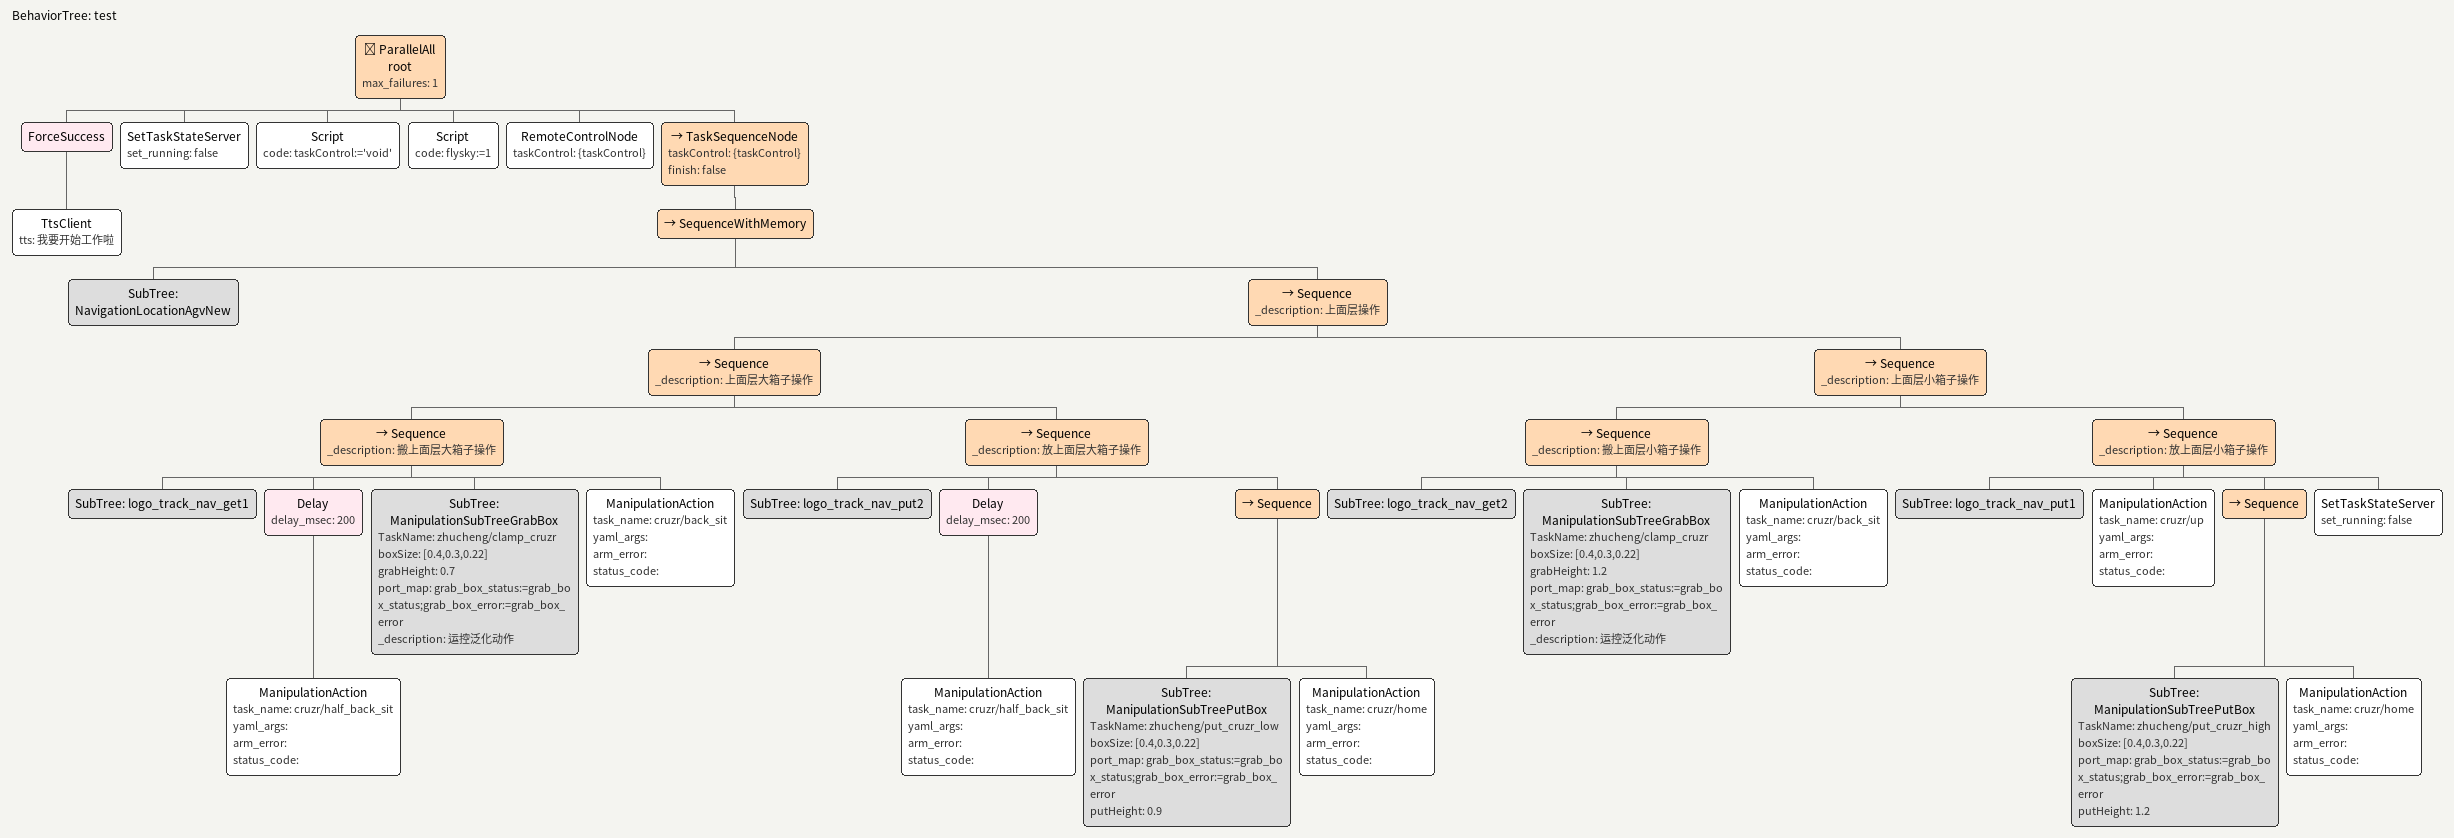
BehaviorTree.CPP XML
<?xml version="1.0" encoding="UTF-8"?>
<root BTCPP_format="4"
      main_tree_to_execute="test">
  <include path="subtrees/Navigation/navigation.xml"/>
  <include path="subtrees/Manipulation/manipulation.xml"/>

  <BehaviorTree ID="test">
    <ParallelAll name="root"
                 max_failures="1">
      <ForceSuccess>
        <TtsClient tts="我要开始工作啦"/>
      </ForceSuccess>
      <SetTaskStateServer set_running="false"/>
      <Script code=" taskControl:=&apos;void&apos;"/>
      <Script code=" flysky:=1"/>
      <RemoteControlNode taskControl="{taskControl}"/>
      <TaskSequenceNode taskControl="{taskControl}"
                        finish="false">
        <SequenceWithMemory>
          <SubTree ID="NavigationLocationAgvNew"/>
          <Sequence _description="上面层操作">
            <Sequence _description="上面层大箱子操作">
              <Sequence _description="搬上面层大箱子操作">
                <SubTree ID="logo_track_nav_get1"/>
                <Delay delay_msec="200">
                  <ManipulationAction task_name="cruzr/half_back_sit"
                                      yaml_args=""
                                      arm_error=""
                                      status_code=""/>
                </Delay>
                <SubTree ID="ManipulationSubTreeGrabBox"
                         TaskName="zhucheng/clamp_cruzr"
                         boxSize="[0.4,0.3,0.22]"
                         grabHeight="0.7"
                         port_map="grab_box_status:=grab_box_status;grab_box_error:=grab_box_error"
                         _description="运控泛化动作"/>
                <ManipulationAction task_name="cruzr/back_sit"
                                    yaml_args=""
                                    arm_error=""
                                    status_code=""/>
              </Sequence>
              <Sequence _description="放上面层大箱子操作">
                <SubTree ID="logo_track_nav_put2"/>
                <Delay delay_msec="200">
                  <ManipulationAction task_name="cruzr/half_back_sit"
                                      yaml_args=""
                                      arm_error=""
                                      status_code=""/>
                </Delay>
                <Sequence>
                  <SubTree ID="ManipulationSubTreePutBox"
                           TaskName="zhucheng/put_cruzr_low"
                           boxSize="[0.4,0.3,0.22]"
                           port_map="grab_box_status:=grab_box_status;grab_box_error:=grab_box_error"
                           putHeight="0.9"/>
                  <ManipulationAction task_name="cruzr/home"
                                      yaml_args=""
                                      arm_error=""
                                      status_code=""/>
                </Sequence>
              </Sequence>
            </Sequence>
            <Sequence _description="上面层小箱子操作">
              <Sequence _description="搬上面层小箱子操作">
                <SubTree ID="logo_track_nav_get2"/>
                <SubTree ID="ManipulationSubTreeGrabBox"
                         TaskName="zhucheng/clamp_cruzr"
                         boxSize="[0.4,0.3,0.22]"
                         grabHeight="1.2"
                         port_map="grab_box_status:=grab_box_status;grab_box_error:=grab_box_error"
                         _description="运控泛化动作"/>
                <ManipulationAction task_name="cruzr/back_sit"
                                    yaml_args=""
                                    arm_error=""
                                    status_code=""/>
              </Sequence>
              <Sequence _description="放上面层小箱子操作">
                <SubTree ID="logo_track_nav_put1"/>
                <ManipulationAction task_name="cruzr/up"
                                    yaml_args=""
                                    arm_error=""
                                    status_code=""/>
                <Sequence>
                  <SubTree ID="ManipulationSubTreePutBox"
                           TaskName="zhucheng/put_cruzr_high"
                           boxSize="[0.4,0.3,0.22]"
                           port_map="grab_box_status:=grab_box_status;grab_box_error:=grab_box_error"
                           putHeight="1.2"/>
                  <ManipulationAction task_name="cruzr/home"
                                      yaml_args=""
                                      arm_error=""
                                      status_code=""/>
                </Sequence>
                <SetTaskStateServer set_running="false"/>
              </Sequence>
            </Sequence>
          </Sequence>
        </SequenceWithMemory>
      </TaskSequenceNode>
    </ParallelAll>
  </BehaviorTree>

</root>
